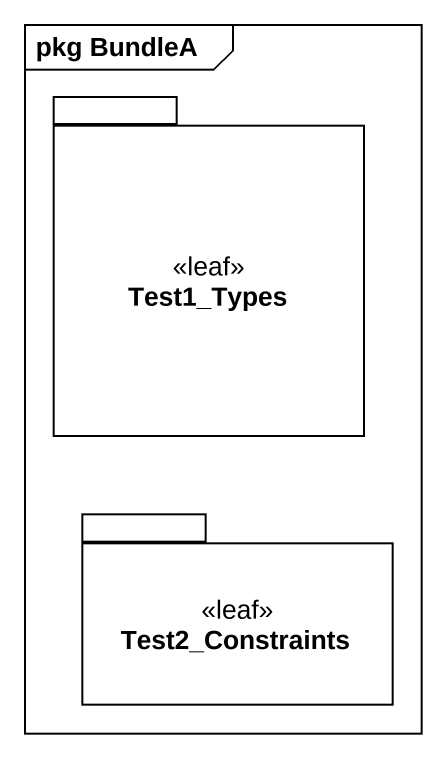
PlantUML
@startuml
mainframe pkg BundleA
package Test1_Types <<leaf>> {
}
package Test2_Constraints <<leaf>> {
}
@enduml
